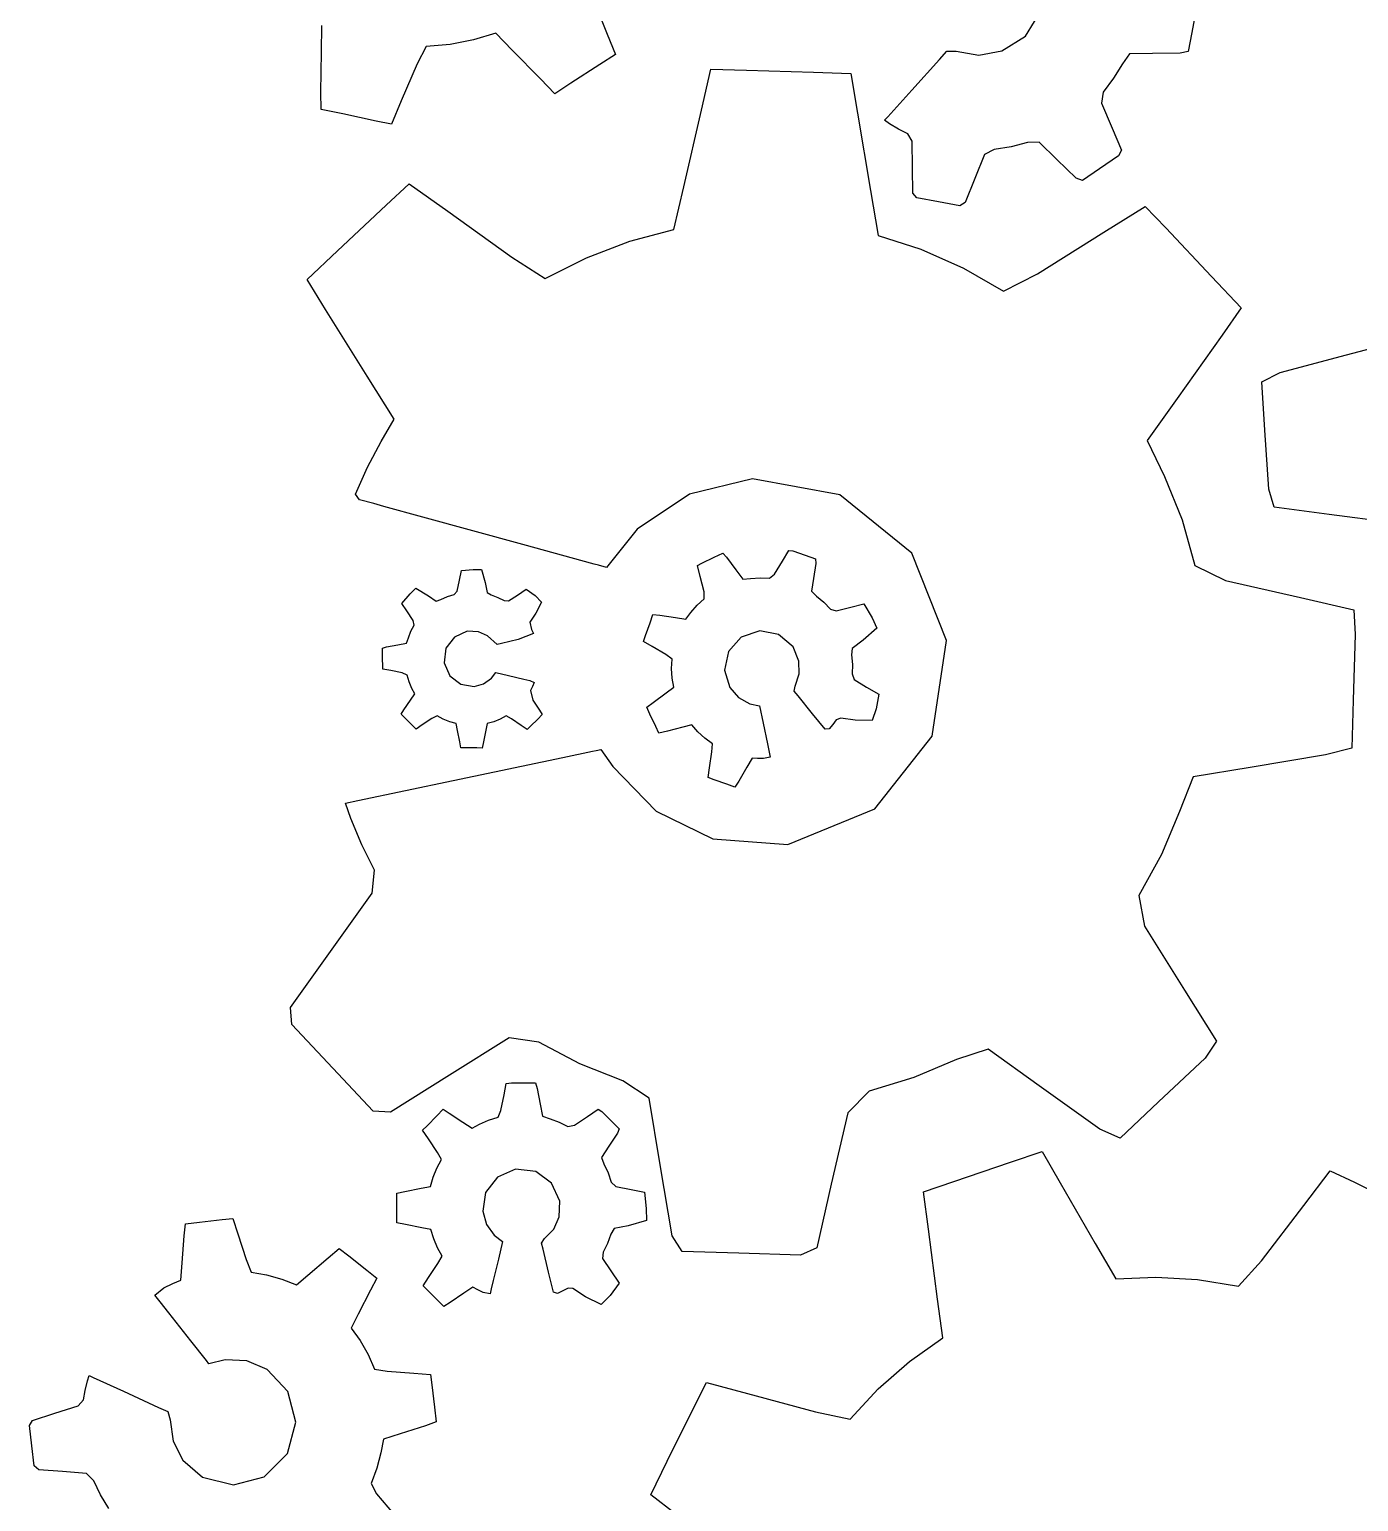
# Model space of a CAD drawing. Header units: metres. Extents: x 300 to 1036, y 0 to 304.
# Drawn here: x 406.83 to 415.38, y 200.4 to 209.87 of the extents above; entities that cross this region are included whole.
import ezdxf

# ---------------------------------------------------------------- set-up
doc = ezdxf.new("R2010")
doc.units = ezdxf.units.M

msp = doc.modelspace()

# ---------------------------------------------------------------- linework, layer by layer
at = {"layer": 'COMPONENT2'}
for p, q in [((410.4463, 210.0845), (410.5435, 209.8426)), ((413.2335, 209.8296), (413.3498, 210.0192)), ((414.3316, 210.0043), (414.3038, 209.8549)), ((408.7041, 209.7266), (408.7062, 209.8983)), ((409.5318, 209.7767), (409.3788, 209.7635)), ((409.6837, 209.8062), (409.5318, 209.7767)), ((409.826, 209.8491), (409.6837, 209.8062)), ((409.9314, 209.7412), (409.826, 209.8491)), ((410.5435, 209.8426), (410.5955, 209.7132)), ((413.082, 209.7353), (413.2335, 209.8296)), ((414.3038, 209.8549), (414.281, 209.7322)), ((408.7009, 209.4696), (408.7041, 209.7266)), ((409.3788, 209.7635), (409.3197, 209.6516)), ((410.113, 209.555), (409.9314, 209.7412)), ((410.5955, 209.7132), (410.496, 209.6484)), ((412.6808, 209.6811), (412.7285, 209.734)), ((412.7285, 209.734), (412.789, 209.7332)), ((412.789, 209.7332), (412.9347, 209.709)), ((412.9347, 209.709), (413.082, 209.7353)), ((413.9035, 209.7175), (413.8578, 209.6534)), ((414.0527, 209.7191), (413.9035, 209.7175)), ((414.2294, 209.7211), (414.0527, 209.7191)), ((414.281, 209.7322), (414.2294, 209.7211)), ((409.3197, 209.6516), (409.2182, 209.4137)), ((410.496, 209.6484), (410.3099, 209.5272)), ((411.1492, 209.3543), (411.2098, 209.6183)), ((411.2098, 209.6183), (411.4404, 209.6113)), ((411.4404, 209.6113), (411.8714, 209.5983)), ((411.8714, 209.5983), (412.1117, 209.5911)), ((412.1117, 209.5911), (412.1545, 209.3358)), ((412.5028, 209.4832), (412.6808, 209.6811)), ((413.8578, 209.6534), (413.8011, 209.5591)), ((410.2061, 209.4597), (410.113, 209.555)), ((410.3099, 209.5272), (410.2061, 209.4597)), ((413.8011, 209.5591), (413.7341, 209.4705)), ((408.7018, 209.3593), (408.7009, 209.4696)), ((409.2182, 209.4137), (409.1548, 209.2652)), ((412.3483, 209.3115), (412.5028, 209.4832)), ((413.7341, 209.4705), (413.7235, 209.3993)), ((413.7235, 209.3993), (413.792, 209.2394)), ((408.8414, 209.3297), (408.7018, 209.3593)), ((409.0573, 209.2841), (408.8414, 209.3297)), ((411.0358, 208.8608), (411.1492, 209.3543)), ((412.1545, 209.3358), (412.2377, 208.8376)), ((412.328, 209.2891), (412.3483, 209.3115)), ((409.1548, 209.2652), (409.0573, 209.2841)), ((412.3602, 209.267), (412.328, 209.2891)), ((412.4179, 209.232), (412.3602, 209.267)), ((412.4775, 209.201), (412.4179, 209.232)), ((413.792, 209.2394), (413.8531, 209.097)), ((412.5052, 209.154), (412.4775, 209.201)), ((412.507, 208.9842), (412.5052, 209.154)), ((413.1414, 209.118), (413.0333, 209.102)), ((413.2481, 209.1456), (413.1414, 209.118)), ((413.3226, 209.1494), (413.2481, 209.1456)), ((413.4372, 209.0372), (413.3226, 209.1494)), ((412.9702, 209.0693), (412.9081, 208.9138)), ((413.0333, 209.102), (412.9702, 209.0693)), ((413.5595, 208.9177), (413.4372, 209.0372)), ((413.8324, 209.0606), (413.7114, 208.9776)), ((413.8531, 209.097), (413.8324, 209.0606)), ((412.5088, 208.8208), (412.507, 208.9842)), ((413.7114, 208.9776), (413.6008, 208.9018)), ((409.1199, 208.7441), (409.2682, 208.8811)), ((409.2682, 208.8811), (409.5168, 208.7037)), ((410.9727, 208.5857), (411.0358, 208.8608)), ((412.2377, 208.8376), (412.2859, 208.5486)), ((412.9081, 208.9138), (412.8468, 208.7604)), ((413.6008, 208.9018), (413.5595, 208.9177)), ((408.807, 208.4496), (409.1199, 208.7441)), ((412.5353, 208.7899), (412.5088, 208.8208)), ((412.6747, 208.7639), (412.5353, 208.7899)), ((412.8124, 208.7382), (412.6747, 208.7639)), ((412.8468, 208.7604), (412.8124, 208.7382)), ((413.7377, 208.5689), (414.0035, 208.7354)), ((414.0035, 208.7354), (414.138, 208.5973)), ((409.5168, 208.7037), (409.9295, 208.4092)), ((410.6883, 208.5109), (410.9727, 208.5857)), ((412.2859, 208.5486), (412.5607, 208.4593)), ((413.3121, 208.3023), (413.7377, 208.5689)), ((414.138, 208.5973), (414.4319, 208.2852)), ((410.4093, 208.4053), (410.6883, 208.5109)), ((412.5607, 208.4593), (412.8354, 208.338)), ((408.6117, 208.2657), (408.807, 208.4496)), ((409.9295, 208.4092), (410.1448, 208.2721)), ((410.1448, 208.2721), (410.4093, 208.4053)), ((408.73, 208.0715), (408.6117, 208.2657)), ((412.8354, 208.338), (413.0938, 208.1894)), ((413.0938, 208.1894), (413.3121, 208.3023)), ((414.4319, 208.2852), (414.6218, 208.0835)), ((414.6218, 208.0835), (414.5009, 207.9065)), ((408.9987, 207.6427), (408.73, 208.0715)), ((414.5009, 207.9065), (414.2109, 207.5002)), ((415.3002, 207.7802), (415.6611, 207.8766)), ((414.873, 207.6661), (415.3002, 207.7802)), ((409.1723, 207.3656), (408.9987, 207.6427)), ((414.7548, 207.6074), (414.873, 207.6661)), ((414.7753, 207.2955), (414.7548, 207.6074)), ((414.2109, 207.5002), (414.0171, 207.2287)), ((409.0892, 207.2218), (409.1723, 207.3656)), ((409.0006, 207.0565), (409.0892, 207.2218)), ((414.0171, 207.2287), (414.1298, 206.997)), ((414.8001, 206.9162), (414.7753, 207.2955)), ((408.9228, 206.8847), (409.0006, 207.0565)), ((411.4783, 206.9832), (411.0732, 206.8846)), ((412.0406, 206.8797), (411.4783, 206.9832)), ((414.1298, 206.997), (414.2416, 206.7177)), ((408.9497, 206.8481), (408.9228, 206.8847)), ((409.0418, 206.8228), (408.9497, 206.8481)), ((411.0732, 206.8846), (410.7358, 206.6587)), ((412.5033, 206.504), (412.0406, 206.8797)), ((414.8341, 206.7998), (414.8001, 206.9162)), ((409.1054, 206.8054), (409.0418, 206.8228)), ((409.3573, 206.7364), (409.1054, 206.8054)), ((415.1889, 206.7534), (414.8341, 206.7998)), ((415.6325, 206.6953), (415.1889, 206.7534)), ((410.0012, 206.5601), (409.3573, 206.7364)), ((410.7358, 206.6587), (410.5377, 206.4131)), ((414.2416, 206.7177), (414.3237, 206.425)), ((410.4595, 206.4345), (410.0012, 206.5601)), ((411.1522, 206.4404), (411.2303, 206.4775)), ((411.2303, 206.4775), (411.2876, 206.5047)), ((411.2876, 206.5047), (411.3112, 206.4777)), ((411.3112, 206.4777), (411.371, 206.397)), ((411.6711, 206.4538), (411.7118, 206.5219)), ((411.7118, 206.5219), (411.7385, 206.5186)), ((411.7385, 206.5186), (411.8179, 206.4904)), ((411.8179, 206.4904), (411.8832, 206.4671)), ((411.8832, 206.4671), (411.8848, 206.4379)), ((412.7253, 205.9424), (412.5033, 206.504)), ((409.592, 206.3306), (409.6046, 206.3927)), ((409.6046, 206.3927), (409.6801, 206.4)), ((409.6801, 206.4), (409.735, 206.3999)), ((409.735, 206.3999), (409.7587, 206.3162)), ((410.4874, 206.4269), (410.4595, 206.4345)), ((410.5377, 206.4131), (410.4874, 206.4269)), ((411.124, 206.4241), (411.1522, 206.4404)), ((411.1416, 206.3543), (411.124, 206.4241)), ((411.371, 206.397), (411.4163, 206.3361)), ((411.5876, 206.3435), (411.6203, 206.3686)), ((411.6203, 206.3686), (411.6711, 206.4538)), ((411.8848, 206.4379), (411.8705, 206.3408)), ((414.3237, 206.425), (414.5222, 206.3295)), ((409.2764, 206.242), (409.3126, 206.2781)), ((409.3126, 206.2781), (409.3926, 206.2294)), ((409.5779, 206.2608), (409.592, 206.3306)), ((409.7587, 206.3162), (409.7713, 206.2517)), ((411.1664, 206.2561), (411.1416, 206.3543)), ((411.4163, 206.3361), (411.4649, 206.3406)), ((411.4649, 206.3406), (411.5265, 206.3453)), ((411.5265, 206.3453), (411.5876, 206.3435)), ((411.8705, 206.3408), (411.8585, 206.2588)), ((414.5222, 206.3295), (415.0045, 206.2188)), ((409.2216, 206.1814), (409.2764, 206.242)), ((409.254, 206.1326), (409.2216, 206.1814)), ((409.3926, 206.2294), (409.4434, 206.1953)), ((409.4434, 206.1953), (409.4736, 206.2062)), ((409.4736, 206.2062), (409.5146, 206.2249)), ((409.5146, 206.2249), (409.5577, 206.2392)), ((409.5577, 206.2392), (409.5779, 206.2608)), ((409.7713, 206.2517), (409.7973, 206.2356)), ((409.7973, 206.2356), (409.8397, 206.2201)), ((409.8397, 206.2201), (409.8799, 206.2003)), ((409.8799, 206.2003), (409.9088, 206.1967)), ((409.9088, 206.1967), (409.9658, 206.2346)), ((409.9658, 206.2346), (410.0222, 206.2721)), ((410.0222, 206.2721), (410.0794, 206.2309)), ((410.0794, 206.2309), (410.1204, 206.1897)), ((410.1204, 206.1897), (410.0847, 206.1177)), ((411.1219, 206.1687), (411.1675, 206.211)), ((411.1675, 206.211), (411.1664, 206.2561)), ((411.8585, 206.2588), (411.8896, 206.2283)), ((411.8896, 206.2283), (411.9363, 206.189)), ((411.9363, 206.189), (411.979, 206.1446)), ((415.0045, 206.2188), (415.3479, 206.14)), ((409.2945, 206.0716), (409.254, 206.1326)), ((410.0847, 206.1177), (410.0458, 206.0601)), ((410.8187, 206.0571), (410.8378, 206.1105)), ((410.8378, 206.1105), (410.8813, 206.105)), ((410.8813, 206.105), (410.9823, 206.09)), ((410.9823, 206.09), (411.0498, 206.0801)), ((411.0498, 206.0801), (411.0815, 206.1223)), ((411.0815, 206.1223), (411.1219, 206.1687)), ((411.979, 206.1446), (412.0171, 206.1326)), ((412.0171, 206.1326), (412.1108, 206.1563)), ((412.1108, 206.1563), (412.1942, 206.1774)), ((412.1942, 206.1774), (412.2472, 206.0892)), ((412.2472, 206.0892), (412.279, 206.022)), ((415.3479, 206.14), (415.3561, 205.9811)), ((409.2636, 205.9593), (409.2801, 206.0018)), ((409.2801, 206.0018), (409.3008, 206.0419)), ((409.3008, 206.0419), (409.2945, 206.0716)), ((409.6431, 206.0017), (409.5598, 205.9648)), ((409.7161, 205.9982), (409.6431, 206.0017)), ((409.7719, 205.9728), (409.7161, 205.9982)), ((410.0458, 206.0601), (410.057, 206.0134)), ((410.057, 206.0134), (410.0684, 205.9882)), ((410.7893, 205.9744), (410.8187, 206.0571)), ((411.5251, 206.0055), (411.4046, 205.9648)), ((411.6447, 205.9818), (411.5251, 206.0055)), ((412.279, 206.022), (412.1905, 205.9441)), ((409.0979, 205.8935), (409.1235, 205.9007)), ((409.1235, 205.9007), (409.1962, 205.9149)), ((409.1962, 205.9149), (409.2512, 205.9256)), ((409.2512, 205.9256), (409.2636, 205.9593)), ((409.5598, 205.9648), (409.5059, 205.8927)), ((409.8355, 205.9164), (409.7719, 205.9728)), ((409.8639, 205.9232), (409.8355, 205.9164)), ((409.97, 205.9485), (409.8639, 205.9232)), ((410.0684, 205.9882), (409.97, 205.9485)), ((410.7767, 205.937), (410.7893, 205.9744)), ((410.8318, 205.9042), (410.7767, 205.937)), ((410.92, 205.8516), (410.8318, 205.9042)), ((411.4046, 205.9648), (411.323, 205.8719)), ((411.7386, 205.9016), (411.6447, 205.9818)), ((411.777, 205.8103), (411.7386, 205.9016)), ((412.1905, 205.9441), (412.1191, 205.891)), ((412.634, 205.3276), (412.7253, 205.9424)), ((415.3561, 205.9811), (415.3434, 205.5589)), ((409.0978, 205.8467), (409.0979, 205.8935)), ((409.0996, 205.7589), (409.0978, 205.8467)), ((409.5059, 205.8927), (409.4946, 205.7995)), ((409.4946, 205.7995), (409.5304, 205.7156)), ((410.9609, 205.8224), (410.92, 205.8516)), ((410.9579, 205.7615), (410.9609, 205.8224)), ((411.323, 205.8719), (411.2978, 205.7526)), ((411.7786, 205.7272), (411.777, 205.8103)), ((412.1191, 205.891), (412.1147, 205.8498)), ((412.1147, 205.8498), (412.1205, 205.7889)), ((409.1517, 205.7484), (409.0996, 205.7589)), ((409.2249, 205.7338), (409.1517, 205.7484)), ((409.2553, 205.7202), (409.2249, 205.7338)), ((409.2689, 205.6763), (409.2553, 205.7202)), ((409.5304, 205.7156), (409.6018, 205.6607)), ((409.7979, 205.6995), (409.8267, 205.7373)), ((409.8267, 205.7373), (409.9084, 205.7174)), ((409.9084, 205.7174), (410.0063, 205.6935)), ((410.9615, 205.7001), (410.9579, 205.7615)), ((411.2978, 205.7526), (411.3313, 205.6406)), ((411.7526, 205.6494), (411.7786, 205.7272)), ((412.1205, 205.7889), (412.1199, 205.7282)), ((412.1199, 205.7282), (412.1324, 205.6908)), ((409.2869, 205.6345), (409.2689, 205.6763)), ((409.3049, 205.6), (409.2869, 205.6345)), ((409.6018, 205.6607), (409.6871, 205.6475)), ((409.6871, 205.6475), (409.7479, 205.664)), ((409.7479, 205.664), (409.7979, 205.6995)), ((410.0063, 205.6935), (410.0446, 205.6841)), ((410.0446, 205.6841), (410.0725, 205.6727)), ((410.0615, 205.6465), (410.0488, 205.6212)), ((410.0488, 205.6212), (410.0642, 205.558)), ((410.0725, 205.6727), (410.0615, 205.6465)), ((410.9227, 205.6059), (410.9709, 205.6417)), ((410.9709, 205.6417), (410.9615, 205.7001)), ((411.3313, 205.6406), (411.3871, 205.576)), ((411.7469, 205.6163), (411.7526, 205.6494)), ((411.7718, 205.5856), (411.7469, 205.6163)), ((412.1324, 205.6908), (412.2121, 205.6432)), ((412.2121, 205.6432), (412.2908, 205.5963)), ((409.2346, 205.4957), (409.2767, 205.5582)), ((409.2767, 205.5582), (409.3049, 205.6)), ((410.0642, 205.558), (410.1065, 205.4944)), ((410.7971, 205.5126), (410.8396, 205.5442)), ((410.8396, 205.5442), (410.9227, 205.6059)), ((411.3871, 205.576), (411.4598, 205.5356)), ((411.4598, 205.5356), (411.523, 205.5224)), ((411.523, 205.5224), (411.5462, 205.4109)), ((411.8646, 205.4708), (411.7718, 205.5856)), ((412.2908, 205.5963), (412.2739, 205.5023)), ((415.3434, 205.5589), (415.334, 205.2491)), ((409.2171, 205.4685), (409.2346, 205.4957)), ((409.2466, 205.4389), (409.2171, 205.4685)), ((409.2922, 205.3929), (409.2466, 205.4389)), ((409.4157, 205.4409), (409.3525, 205.3989)), ((409.4483, 205.4588), (409.4157, 205.4409)), ((409.4878, 205.4374), (409.4483, 205.4588)), ((409.5298, 205.4202), (409.4878, 205.4374)), ((409.5717, 205.4079), (409.5298, 205.4202)), ((409.8543, 205.4371), (409.8127, 205.42)), ((409.8938, 205.4582), (409.8543, 205.4371)), ((409.9268, 205.4384), (409.8938, 205.4582)), ((409.9903, 205.3957), (409.9268, 205.4384)), ((410.0964, 205.437), (410.0504, 205.3913)), ((410.1251, 205.4656), (410.0964, 205.437)), ((410.1065, 205.4944), (410.1251, 205.4656)), ((410.8182, 205.4681), (410.7971, 205.5126)), ((410.8561, 205.3885), (410.8182, 205.4681)), ((411.9452, 205.3713), (411.8646, 205.4708)), ((412.0171, 205.4322), (411.9949, 205.4023)), ((412.0453, 205.4433), (412.0171, 205.4322)), ((412.1386, 205.4296), (412.0453, 205.4433)), ((412.2476, 205.4281), (412.1386, 205.4296)), ((412.2739, 205.5023), (412.2476, 205.4281)), ((409.313, 205.3727), (409.2922, 205.3929)), ((409.3525, 205.3989), (409.313, 205.3727)), ((409.5801, 205.3644), (409.5717, 205.4079)), ((409.5947, 205.2895), (409.5801, 205.3644)), ((409.7616, 205.3657), (409.7465, 205.2908)), ((409.7701, 205.4075), (409.7616, 205.3657)), ((409.8127, 205.42), (409.7701, 205.4075)), ((410.0286, 205.37), (409.9903, 205.3957)), ((410.0504, 205.3913), (410.0286, 205.37)), ((410.8763, 205.3458), (410.8561, 205.3885)), ((410.9301, 205.3595), (410.8763, 205.3458)), ((411.0306, 205.3849), (410.9301, 205.3595)), ((411.0866, 205.3991), (411.0306, 205.3849)), ((411.1267, 205.3542), (411.0866, 205.3991)), ((411.172, 205.3132), (411.1267, 205.3542)), ((411.5462, 205.4109), (411.5741, 205.2772)), ((411.9708, 205.3737), (411.9452, 205.3713)), ((411.9949, 205.4023), (411.9708, 205.3737)), ((412.2642, 204.86), (412.634, 205.3276)), ((409.6022, 205.2511), (409.5947, 205.2895)), ((409.6385, 205.251), (409.6022, 205.2511)), ((409.7036, 205.2509), (409.6385, 205.251)), ((409.7384, 205.2508), (409.7036, 205.2509)), ((409.7465, 205.2908), (409.7384, 205.2508)), ((410.4476, 205.2299), (410.4725, 205.2351)), ((410.4725, 205.2351), (410.502, 205.2413)), ((410.502, 205.2413), (410.5788, 205.1312)), ((411.2209, 205.2776), (411.172, 205.3132)), ((411.216, 205.2255), (411.2209, 205.2776)), ((411.5741, 205.2772), (411.585, 205.2249)), ((415.334, 205.2491), (415.1638, 205.2066)), ((409.5519, 205.0416), (410.2585, 205.1902)), ((410.2585, 205.1902), (410.4476, 205.2299)), ((411.2009, 205.1228), (411.216, 205.2255)), ((411.4768, 205.1849), (411.4425, 205.1274)), ((411.5106, 205.1832), (411.4768, 205.1849)), ((411.549, 205.1824), (411.5106, 205.1832)), ((411.5918, 205.1924), (411.549, 205.1824)), ((411.585, 205.2249), (411.5918, 205.1924)), ((415.1638, 205.2066), (414.6798, 205.1258)), ((408.939, 204.9127), (409.5519, 205.0416)), ((410.5788, 205.1312), (410.8589, 204.8448)), ((411.1918, 205.061), (411.2009, 205.1228)), ((411.2306, 205.0467), (411.1918, 205.061)), ((411.3134, 205.0172), (411.2306, 205.0467)), ((411.4425, 205.1274), (411.3894, 205.0384)), ((414.3141, 205.0648), (414.2256, 204.8431)), ((414.6798, 205.1258), (414.3141, 205.0648)), ((411.3651, 204.9988), (411.3134, 205.0172)), ((411.3894, 205.0384), (411.3651, 204.9988)), ((408.8585, 204.8959), (408.939, 204.9127)), ((408.8937, 204.7963), (408.8585, 204.8959)), ((411.7063, 204.6308), (412.2642, 204.86)), ((408.9642, 204.6274), (408.8937, 204.7963)), ((410.8589, 204.8448), (411.2237, 204.6669)), ((414.2256, 204.8431), (414.1088, 204.5648)), ((411.2237, 204.6669), (411.7063, 204.6308)), ((409.045, 204.4642), (408.9642, 204.6274)), ((414.1088, 204.5648), (413.9644, 204.3028)), ((409.0306, 204.3169), (409.045, 204.4642)), ((408.7629, 203.9422), (409.0306, 204.3169)), ((413.9644, 204.3028), (414.0011, 204.1044)), ((414.0011, 204.1044), (414.2586, 203.6936)), ((408.5053, 203.5816), (408.7629, 203.9422)), ((414.2586, 203.6936), (414.4645, 203.3651)), ((408.5137, 203.4716), (408.5053, 203.5816)), ((408.7775, 203.1914), (408.5137, 203.4716)), ((409.913, 203.3871), (409.5285, 203.1461)), ((410.1037, 203.3578), (409.913, 203.3871)), ((410.366, 203.22), (410.1037, 203.3578)), ((414.4645, 203.3651), (414.3906, 203.2564)), ((412.7914, 203.2463), (412.5164, 203.1304)), ((412.9939, 203.3135), (412.7914, 203.2463)), ((413.3233, 203.0783), (412.9939, 203.3135)), ((414.3906, 203.2564), (414.0906, 202.9738)), ((409.038, 202.9149), (408.7775, 203.1914)), ((410.6437, 203.1097), (410.366, 203.22)), ((409.5285, 203.1461), (409.1489, 202.9082)), ((409.8793, 203.0205), (409.8934, 203.0935)), ((409.8934, 203.0935), (409.9269, 203.0963)), ((409.9269, 203.0963), (410.016, 203.0966)), ((410.016, 203.0966), (410.0815, 203.0969)), ((410.0815, 203.0969), (410.0917, 203.0613)), ((410.0917, 203.0613), (410.1122, 202.9598)), ((410.8129, 202.9987), (410.6437, 203.1097)), ((412.5164, 203.1304), (412.2279, 203.0435)), ((413.7134, 202.7997), (413.3233, 203.0783)), ((409.8594, 202.9179), (409.8793, 203.0205)), ((410.1122, 202.9598), (410.1277, 202.883)), ((410.8846, 202.5697), (410.8129, 202.9987)), ((412.2279, 203.0435), (412.0905, 202.9047)), ((414.0906, 202.9738), (413.844, 202.7414)), ((409.1489, 202.9082), (409.038, 202.9149)), ((409.3837, 202.8208), (409.4474, 202.885)), ((409.4474, 202.885), (409.4886, 202.9265)), ((409.4886, 202.9265), (409.5269, 202.9023)), ((409.5269, 202.9023), (409.6147, 202.844)), ((409.7795, 202.856), (409.8407, 202.8754)), ((409.8407, 202.8754), (409.8594, 202.9179)), ((410.1277, 202.883), (410.1751, 202.866)), ((410.1751, 202.866), (410.2346, 202.8434)), ((410.3325, 202.824), (410.4173, 202.8812)), ((410.4173, 202.8812), (410.485, 202.9269)), ((410.485, 202.9269), (410.5085, 202.9121)), ((410.5085, 202.9121), (410.5702, 202.8509)), ((412.0905, 202.9047), (411.9849, 202.4448)), ((409.3555, 202.7914), (409.3837, 202.8208)), ((409.3926, 202.7365), (409.3555, 202.7914)), ((409.6147, 202.844), (409.6733, 202.8051)), ((409.6733, 202.8051), (409.7214, 202.8305)), ((409.7214, 202.8305), (409.7795, 202.856)), ((410.2346, 202.8434), (410.2909, 202.8148)), ((410.2909, 202.8148), (410.3325, 202.824)), ((410.6096, 202.7726), (410.5537, 202.6884)), ((410.5702, 202.8509), (410.621, 202.8006)), ((410.621, 202.8006), (410.6096, 202.7726)), ((413.844, 202.7414), (413.7134, 202.7997)), ((409.4519, 202.6486), (409.3926, 202.7365)), ((410.5537, 202.6884), (410.5064, 202.6172)), ((409.4477, 202.5478), (409.4772, 202.6033)), ((409.4772, 202.6033), (409.4519, 202.6486)), ((410.5064, 202.6172), (410.5221, 202.5749)), ((412.7729, 202.4614), (413.1383, 202.5856)), ((413.1383, 202.5856), (413.342, 202.6548)), ((413.342, 202.6548), (413.4579, 202.4543)), ((409.4071, 202.4304), (409.4241, 202.489)), ((409.4241, 202.489), (409.4477, 202.5478)), ((409.837, 202.4908), (409.761, 202.3906)), ((409.9539, 202.5416), (409.837, 202.4908)), ((410.0842, 202.5267), (409.9539, 202.5416)), ((410.1855, 202.4521), (410.0842, 202.5267)), ((410.5221, 202.5749), (410.5485, 202.5177)), ((410.5485, 202.5177), (410.5688, 202.4575)), ((410.961, 202.1123), (410.8846, 202.5697)), ((415.0252, 202.3077), (415.1958, 202.5305)), ((415.1958, 202.5305), (415.3519, 202.4569)), ((409.1886, 202.3863), (409.2421, 202.3971)), ((409.2421, 202.3971), (409.3465, 202.4182)), ((409.3465, 202.4182), (409.4071, 202.4304)), ((409.761, 202.3906), (409.7431, 202.2713)), ((410.2377, 202.336), (410.1855, 202.4521)), ((410.5688, 202.4575), (410.5991, 202.4295)), ((410.5991, 202.4295), (410.6969, 202.4105)), ((410.6969, 202.4105), (410.784, 202.3935)), ((410.784, 202.3935), (410.7949, 202.288)), ((411.9849, 202.4448), (411.8909, 202.0354)), ((412.5775, 202.395), (412.7729, 202.4614)), ((412.6094, 202.1547), (412.5775, 202.395)), ((413.4579, 202.4543), (413.6837, 202.0627)), ((415.3519, 202.4569), (415.696, 202.2874)), ((409.1887, 202.3355), (409.1886, 202.3863)), ((409.1891, 202.2445), (409.1887, 202.3355)), ((410.2336, 202.234), (410.2377, 202.336)), ((414.752, 201.9508), (415.0252, 202.3077)), ((407.8291, 202.1894), (407.9202, 202.2001)), ((407.9202, 202.2001), (408.0661, 202.2174)), ((408.0661, 202.2174), (408.1347, 202.2248)), ((408.1347, 202.2248), (408.167, 202.1255)), ((409.1892, 202.1958), (409.1891, 202.2445)), ((409.7431, 202.2713), (409.7668, 202.1864)), ((410.1987, 202.1558), (410.2336, 202.234)), ((410.7951, 202.2112), (410.6784, 202.1774)), ((410.7949, 202.288), (410.7951, 202.2112)), ((407.8084, 201.9395), (407.822, 202.112)), ((407.822, 202.112), (407.8291, 202.1894)), ((408.167, 202.1255), (408.2204, 201.9605)), ((409.2454, 202.1849), (409.1892, 202.1958)), ((409.3503, 202.1645), (409.2454, 202.1849)), ((409.4088, 202.1531), (409.3503, 202.1645)), ((409.4266, 202.0937), (409.4088, 202.1531)), ((409.7668, 202.1864), (409.8169, 202.1169)), ((409.8169, 202.1169), (409.8701, 202.0769)), ((410.1403, 202.0946), (410.1987, 202.1558)), ((410.5662, 202.1227), (410.5448, 202.0634)), ((410.5884, 202.1592), (410.5662, 202.1227)), ((410.6784, 202.1774), (410.5884, 202.1592)), ((411.026, 202.0116), (410.961, 202.1123)), ((412.6691, 201.7057), (412.6094, 202.1547)), ((408.748, 201.9718), (408.8184, 202.032)), ((408.8184, 202.032), (408.8803, 201.9831)), ((409.4508, 202.0355), (409.4266, 202.0937)), ((409.4808, 201.9807), (409.4508, 202.0355)), ((409.8701, 202.0769), (409.843, 201.9627)), ((410.1205, 202.0663), (410.1403, 202.0946)), ((410.1302, 202.0267), (410.1205, 202.0663)), ((410.1665, 201.8787), (410.1302, 202.0267)), ((410.5448, 202.0634), (410.5177, 202.0071)), ((411.3895, 202.0007), (411.026, 202.0116)), ((411.8909, 202.0354), (411.7872, 201.9888)), ((413.6837, 202.0627), (413.8148, 201.8356)), ((407.7996, 201.828), (407.8084, 201.9395)), ((408.2204, 201.9605), (408.2517, 201.879)), ((408.6164, 201.8592), (408.748, 201.9718)), ((408.8803, 201.9831), (408.9961, 201.8917)), ((409.3943, 201.8451), (409.4534, 201.9343)), ((409.4534, 201.9343), (409.4808, 201.9807)), ((409.843, 201.9627), (409.8103, 201.8256)), ((410.5177, 202.0071), (410.5129, 201.9667)), ((410.5129, 201.9667), (410.5665, 201.8873)), ((411.7872, 201.9888), (411.3895, 202.0007)), ((414.6044, 201.7878), (414.752, 201.9508)), ((407.7476, 201.8054), (407.7996, 201.828)), ((408.2517, 201.879), (408.3515, 201.8617)), ((408.3515, 201.8617), (408.4496, 201.8338)), ((408.4496, 201.8338), (408.543, 201.7964)), ((408.543, 201.7964), (408.6164, 201.8592)), ((408.9961, 201.8917), (409.0607, 201.8407)), ((409.0607, 201.8407), (409.0205, 201.7618)), ((409.3586, 201.7914), (409.3943, 201.8451)), ((409.8103, 201.8256), (409.7976, 201.772)), ((410.198, 201.7503), (410.1665, 201.8787)), ((410.5665, 201.8873), (410.6194, 201.8089)), ((413.8148, 201.8356), (414.073, 201.8468)), ((414.073, 201.8468), (414.3413, 201.8313)), ((414.3413, 201.8313), (414.6044, 201.7878)), ((407.6334, 201.7311), (407.6897, 201.778)), ((407.6673, 201.6877), (407.6334, 201.7311)), ((407.6897, 201.778), (407.7476, 201.8054)), ((409.0205, 201.7618), (408.9418, 201.608)), ((409.3886, 201.7611), (409.3586, 201.7914)), ((409.4529, 201.6973), (409.3886, 201.7611)), ((409.6217, 201.7435), (409.5331, 201.6838)), ((409.6789, 201.7821), (409.6217, 201.7435)), ((409.7098, 201.7656), (409.6789, 201.7821)), ((409.7453, 201.7481), (409.7098, 201.7656)), ((409.7896, 201.7389), (409.7453, 201.7481)), ((409.7976, 201.772), (409.7896, 201.7389)), ((410.2229, 201.7416), (410.198, 201.7503)), ((410.258, 201.7576), (410.2229, 201.7416)), ((410.2919, 201.7758), (410.258, 201.7576)), ((410.323, 201.7738), (410.2919, 201.7758)), ((410.4039, 201.7201), (410.323, 201.7738)), ((410.5623, 201.7286), (410.505, 201.6709)), ((410.6194, 201.8089), (410.5623, 201.7286)), ((407.7225, 201.6174), (407.6673, 201.6877)), ((409.493, 201.6574), (409.4529, 201.6973)), ((409.5331, 201.6838), (409.493, 201.6574)), ((410.505, 201.6709), (410.4039, 201.7201)), ((412.7024, 201.4553), (412.6691, 201.7057)), ((407.8635, 201.4379), (407.7225, 201.6174)), ((408.9418, 201.608), (408.8962, 201.5188)), ((408.8962, 201.5188), (408.9535, 201.4383)), ((412.4875, 201.3034), (412.7024, 201.4553)), ((407.9639, 201.3101), (407.8635, 201.4379)), ((408.9535, 201.4383), (409.0043, 201.3489)), ((409.0043, 201.3489), (409.045, 201.2554)), ((407.9808, 201.2881), (407.9639, 201.3101)), ((408.0853, 201.3152), (407.9808, 201.2881)), ((408.2241, 201.3085), (408.0853, 201.3152)), ((408.3555, 201.2532), (408.2241, 201.3085)), ((408.4888, 201.1102), (408.3555, 201.2532)), ((409.045, 201.2554), (409.128, 201.242)), ((412.2867, 201.1275), (412.4875, 201.3034)), ((407.1849, 201.1181), (407.1999, 201.1789)), ((407.1999, 201.1789), (407.2105, 201.2135)), ((407.2105, 201.2135), (407.236, 201.2015)), ((407.236, 201.2015), (407.4307, 201.1121)), ((409.128, 201.242), (409.2992, 201.2286)), ((409.2992, 201.2286), (409.4062, 201.2203)), ((409.4062, 201.2203), (409.415, 201.1549)), ((411.0998, 201.0074), (411.1811, 201.1687)), ((411.1811, 201.1687), (411.4452, 201.098)), ((407.1738, 201.0567), (407.1849, 201.1181)), ((407.4307, 201.1121), (407.6551, 201.009)), ((408.5394, 200.9127), (408.4888, 201.1102)), ((409.415, 201.1549), (409.4322, 201.0092)), ((411.4452, 201.098), (411.8835, 200.9805)), ((412.1069, 200.933), (412.2867, 201.1275)), ((406.8458, 200.9243), (406.99, 200.9708)), ((406.99, 200.9708), (407.1398, 201.0192)), ((407.1398, 201.0192), (407.1738, 201.0567)), ((407.6551, 201.009), (407.7152, 200.9814)), ((407.7152, 200.9814), (407.7312, 200.9276)), ((409.4322, 201.0092), (409.4433, 200.9151)), ((410.9298, 200.6625), (411.0998, 201.0074)), ((411.8835, 200.9805), (412.1069, 200.933)), ((406.8257, 200.8923), (406.8458, 200.9243)), ((406.8411, 200.7615), (406.8257, 200.8923)), ((407.7312, 200.9276), (407.7498, 200.7918)), ((408.4861, 200.7131), (408.5394, 200.9127)), ((409.374, 200.8911), (409.2115, 200.8385)), ((409.4433, 200.9151), (409.374, 200.8911)), ((407.7498, 200.7918), (407.8137, 200.6687)), ((409.103, 200.8034), (409.0868, 200.7169)), ((409.2115, 200.8385), (409.103, 200.8034)), ((406.8563, 200.6324), (406.8411, 200.7615)), ((408.3358, 200.5629), (408.4861, 200.7131)), ((409.0868, 200.7169), (409.0606, 200.6173)), ((406.8855, 200.608), (406.8563, 200.6324)), ((407.0383, 200.5961), (406.8855, 200.608)), ((407.1931, 200.5841), (407.0383, 200.5961)), ((407.8137, 200.6687), (407.939, 200.5606)), ((409.0606, 200.6173), (409.0236, 200.5201)), ((410.8237, 200.4472), (410.9298, 200.6625)), ((407.2394, 200.5372), (407.1931, 200.5841)), ((407.2833, 200.4459), (407.2394, 200.5372)), ((407.939, 200.5606), (408.139, 200.5098)), ((408.139, 200.5098), (408.3358, 200.5629)), ((409.0236, 200.5201), (409.0587, 200.4535)), ((407.3371, 200.359), (407.2833, 200.4459)), ((409.0587, 200.4535), (409.1687, 200.3249)), ((410.9837, 200.3215), (410.8237, 200.4472))]:
    msp.add_line(p, q, dxfattribs=at)

doc.saveas('drawing.dxf')
